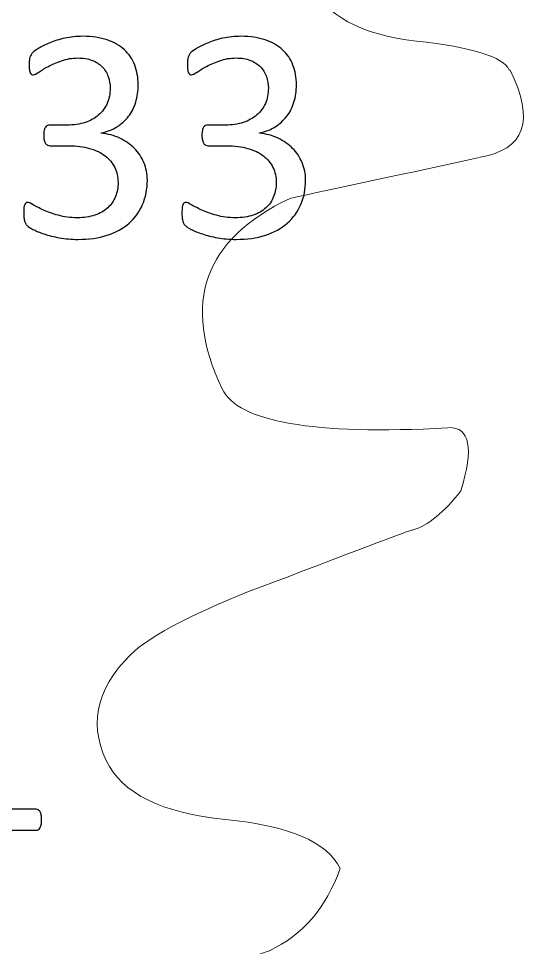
# Model space of a CAD drawing. Header units: inches. Extents: x -2.74 to 3.04, y -4.95 to 0.91.
# Drawn here: x 2.6692 to 2.9468, y -1.0732 to -0.5773 of the extents above; entities that cross this region are included whole.
import ezdxf

# ---------------------------------------------------------------- set-up
doc = ezdxf.new("R2010")
doc.units = ezdxf.units.IN
doc.header["$MEASUREMENT"] = 0
doc.layers.add('Layer 1', color=7, linetype='Continuous')

msp = doc.modelspace()

# ---------------------------------------------------------------- linework, layer by layer
at = {"layer": 'Layer 1', "color": 1, "lineweight": 9}
for points, knots in [([(2.93119, -0.60473), (2.92783, -0.59766), (2.9113, -0.5925), (2.88159, -0.58925), (2.88159, -0.58925), (2.85188, -0.58601), (2.83283, -0.57554), (2.82444, -0.55786), (2.82444, -0.55786), (2.81101, -0.52956), (2.81845, -0.50869), (2.84675, -0.49527), (2.84675, -0.49527), (2.84675, -0.49527), (2.94676, -0.48683), (2.94676, -0.48683)], [0, 0, 0, 0, 0.25, 0.25, 0.25, 0.25, 0.5, 0.5, 0.5, 0.5, 0.75, 0.75, 0.75, 0.75, 1, 1, 1, 1]), ([(2.89833, -0.79583), (2.82644, -0.7996), (2.7863, -0.79264), (2.77791, -0.77495), (2.77791, -0.77495), (2.75609, -0.72896), (2.76818, -0.69506), (2.81417, -0.67324), (2.81417, -0.67324), (2.81417, -0.67324), (2.84759, -0.66606), (2.91444, -0.65167)], [0, 0, 0, 0, 0.333333, 0.333333, 0.333333, 0.333333, 0.666667, 0.666667, 0.666667, 0.666667, 1, 1, 1, 1]), ([(2.89882, -0.79561), (2.9102, -0.79544), (2.91237, -0.8067), (2.9053, -0.82939), (2.9053, -0.82939), (2.89649, -0.84094), (2.88784, -0.84796), (2.87935, -0.85041)], [0, 0, 0, 0, 0.5, 0.5, 0.5, 0.5, 1, 1, 1, 1]), ([(2.71281, -1.25438), (2.64799, -1.25479), (2.61139, -1.24614), (2.603, -1.22846), (2.603, -1.22846), (2.59125, -1.2037), (2.59697, -1.18148), (2.62014, -1.16182), (2.62014, -1.16182), (2.64332, -1.14215), (2.67697, -1.12403), (2.7211, -1.10743), (2.7211, -1.10743), (2.77938, -1.08411), (2.80675, -1.0733), (2.80322, -1.07497), (2.80322, -1.07497), (2.8209, -1.06658), (2.83347, -1.05196), (2.84091, -1.03109), (2.84091, -1.03109), (2.83419, -1.01694), (2.8138, -1.0082), (2.77971, -1.00487), (2.77971, -1.00487), (2.74563, -1.00153), (2.72439, -0.99102), (2.716, -0.97333), (2.716, -0.97333), (2.70593, -0.95211), (2.7116, -0.93209), (2.733, -0.91326), (2.733, -0.91326), (2.74902, -0.90133), (2.77555, -0.88875), (2.8126, -0.8755), (2.8126, -0.8755), (2.86027, -0.85722), (2.88233, -0.84892), (2.8788, -0.8506)], [0, 0, 0, 0, 0.1, 0.1, 0.1, 0.1, 0.2, 0.2, 0.2, 0.2, 0.3, 0.3, 0.3, 0.3, 0.4, 0.4, 0.4, 0.4, 0.5, 0.5, 0.5, 0.5, 0.6, 0.6, 0.6, 0.6, 0.7, 0.7, 0.7, 0.7, 0.8, 0.8, 0.8, 0.8, 0.9, 0.9, 0.9, 0.9, 1, 1, 1, 1])]:
    msp.add_open_spline(points, degree=3, knots=knots, dxfattribs=at)
at = {"layer": 'Layer 1'}
for points, knots in [([(2.73797, -0.6635), (2.73797, -0.66833), (2.73711, -0.67269), (2.73544, -0.67655), (2.73544, -0.67655), (2.73374, -0.68044), (2.73133, -0.68377), (2.72819, -0.68652), (2.72819, -0.68652), (2.72505, -0.6893), (2.72116, -0.69141), (2.71655, -0.69291), (2.71655, -0.69291), (2.71194, -0.69441), (2.70674, -0.69516), (2.70094, -0.69516), (2.70094, -0.69516), (2.69741, -0.69516), (2.69411, -0.69485), (2.69105, -0.6943), (2.69105, -0.6943), (2.68797, -0.69372), (2.68524, -0.69305), (2.68286, -0.69227), (2.68286, -0.69227), (2.68047, -0.69147), (2.6785, -0.69066), (2.67691, -0.68983), (2.67691, -0.68983), (2.67536, -0.68897), (2.67436, -0.68839), (2.67397, -0.688), (2.67397, -0.688), (2.67355, -0.68761), (2.67324, -0.68724), (2.67302, -0.68686), (2.67302, -0.68686), (2.6728, -0.68647), (2.67261, -0.68602), (2.67244, -0.68547), (2.67244, -0.68547), (2.67227, -0.68491), (2.67216, -0.68427), (2.67208, -0.68347), (2.67208, -0.68347), (2.672, -0.68269), (2.67197, -0.68172), (2.67197, -0.68058), (2.67197, -0.68058), (2.67197, -0.67863), (2.67216, -0.67727), (2.67252, -0.67652), (2.67252, -0.67652), (2.67291, -0.67574), (2.67344, -0.67539), (2.67416, -0.67539), (2.67416, -0.67539), (2.67463, -0.67539), (2.67561, -0.6758), (2.67705, -0.67669), (2.67705, -0.67669), (2.6785, -0.67755), (2.68033, -0.6785), (2.68258, -0.6795), (2.68258, -0.6795), (2.68483, -0.6805), (2.68747, -0.68144), (2.69047, -0.6823), (2.69047, -0.6823), (2.6935, -0.68316), (2.69683, -0.68361), (2.70052, -0.68361), (2.70052, -0.68361), (2.70411, -0.68361), (2.70724, -0.68313), (2.70997, -0.68222), (2.70997, -0.68222), (2.71269, -0.6813), (2.71497, -0.68), (2.7168, -0.6783), (2.7168, -0.6783), (2.71863, -0.67663), (2.72002, -0.67463), (2.72094, -0.67233), (2.72094, -0.67233), (2.72188, -0.67002), (2.72233, -0.66752), (2.72233, -0.6648), (2.72233, -0.6648), (2.72233, -0.6618), (2.72174, -0.65913), (2.72058, -0.65674), (2.72058, -0.65674), (2.71941, -0.65436), (2.71772, -0.6523), (2.71547, -0.65055), (2.71547, -0.65055), (2.71322, -0.64883), (2.71044, -0.6475), (2.70716, -0.64658), (2.70716, -0.64658), (2.70389, -0.64563), (2.70013, -0.64519), (2.69597, -0.64519), (2.69597, -0.64519), (2.69597, -0.64519), (2.68597, -0.64519), (2.68597, -0.64519), (2.68597, -0.64519), (2.68552, -0.64519), (2.68511, -0.64508), (2.68469, -0.64491), (2.68469, -0.64491), (2.6843, -0.64472), (2.68394, -0.64441), (2.68363, -0.64397), (2.68363, -0.64397), (2.68333, -0.64352), (2.68311, -0.64297), (2.68291, -0.64224), (2.68291, -0.64224), (2.68272, -0.64155), (2.68263, -0.64063), (2.68263, -0.6395), (2.68263, -0.6395), (2.68263, -0.63847), (2.68269, -0.63761), (2.68286, -0.63691), (2.68286, -0.63691), (2.68302, -0.63624), (2.68324, -0.63572), (2.68355, -0.6353), (2.68355, -0.6353), (2.68386, -0.63489), (2.68419, -0.63458), (2.68458, -0.63441), (2.68458, -0.63441), (2.68497, -0.63422), (2.68539, -0.63411), (2.68589, -0.63411), (2.68589, -0.63411), (2.68589, -0.63411), (2.69508, -0.63411), (2.69508, -0.63411), (2.69508, -0.63411), (2.69866, -0.63411), (2.70185, -0.63366), (2.70472, -0.63274), (2.70472, -0.63274), (2.70755, -0.6318), (2.70997, -0.6305), (2.71197, -0.62874), (2.71197, -0.62874), (2.71394, -0.62702), (2.71547, -0.62494), (2.71652, -0.62252), (2.71652, -0.62252), (2.71758, -0.62011), (2.71811, -0.61741), (2.71811, -0.61441), (2.71811, -0.61441), (2.71811, -0.61224), (2.71774, -0.61019), (2.71705, -0.60819), (2.71705, -0.60819), (2.71633, -0.60622), (2.71527, -0.6045), (2.71389, -0.60302), (2.71389, -0.60302), (2.71247, -0.60158), (2.71066, -0.60041), (2.70847, -0.59958), (2.70847, -0.59958), (2.70627, -0.59872), (2.70372, -0.5983), (2.70085, -0.5983), (2.70085, -0.5983), (2.69772, -0.5983), (2.69483, -0.59878), (2.69219, -0.59974), (2.69219, -0.59974), (2.68955, -0.60069), (2.68722, -0.60169), (2.68513, -0.60278), (2.68513, -0.60278), (2.68308, -0.60389), (2.68139, -0.60489), (2.68002, -0.60583), (2.68002, -0.60583), (2.67866, -0.6068), (2.67772, -0.60728), (2.67716, -0.60728), (2.67716, -0.60728), (2.6768, -0.60728), (2.67644, -0.60719), (2.67616, -0.60705), (2.67616, -0.60705), (2.67586, -0.60691), (2.67561, -0.60666), (2.67541, -0.60624), (2.67541, -0.60624), (2.67522, -0.60583), (2.67511, -0.60528), (2.67502, -0.60452), (2.67502, -0.60452), (2.67494, -0.6038), (2.67489, -0.60283), (2.67489, -0.60163), (2.67489, -0.60163), (2.67489, -0.60083), (2.67491, -0.60011), (2.67497, -0.5995), (2.67497, -0.5995), (2.67502, -0.59886), (2.67513, -0.59833), (2.6753, -0.59786), (2.6753, -0.59786), (2.67547, -0.59741), (2.67566, -0.59697), (2.67586, -0.59661), (2.67586, -0.59661), (2.67608, -0.59622), (2.67644, -0.59578), (2.67697, -0.59524), (2.67697, -0.59524), (2.67747, -0.59474), (2.67852, -0.594), (2.68011, -0.59302), (2.68011, -0.59302), (2.68166, -0.59205), (2.68361, -0.59108), (2.68591, -0.59013), (2.68591, -0.59013), (2.68822, -0.58919), (2.69089, -0.58839), (2.69389, -0.58772), (2.69389, -0.58772), (2.69691, -0.58708), (2.70013, -0.58674), (2.70361, -0.58674), (2.70361, -0.58674), (2.7085, -0.58674), (2.71277, -0.58739), (2.71647, -0.58863), (2.71647, -0.58863), (2.72016, -0.58989), (2.72324, -0.59163), (2.72572, -0.59391), (2.72572, -0.59391), (2.72819, -0.59619), (2.73002, -0.59891), (2.73124, -0.60211), (2.73124, -0.60211), (2.73247, -0.60528), (2.73308, -0.60878), (2.73308, -0.61263), (2.73308, -0.61263), (2.73308, -0.61594), (2.73263, -0.61902), (2.73177, -0.62186), (2.73177, -0.62186), (2.73091, -0.62472), (2.72963, -0.62724), (2.72794, -0.62944), (2.72794, -0.62944), (2.72627, -0.63163), (2.72422, -0.6335), (2.72177, -0.63505), (2.72177, -0.63505), (2.71933, -0.63661), (2.7165, -0.63766), (2.7133, -0.63827), (2.7133, -0.63827), (2.7133, -0.63827), (2.7133, -0.63844), (2.7133, -0.63844), (2.7133, -0.63844), (2.71694, -0.6388), (2.72027, -0.63972), (2.72327, -0.64116), (2.72327, -0.64116), (2.72627, -0.64261), (2.72888, -0.64441), (2.73105, -0.64658), (2.73105, -0.64658), (2.73322, -0.64874), (2.73491, -0.65127), (2.73613, -0.65419), (2.73613, -0.65419), (2.73735, -0.65708), (2.73797, -0.66019), (2.73797, -0.6635)], [0, 0, 0, 0, 0.013699, 0.013699, 0.013699, 0.013699, 0.027397, 0.027397, 0.027397, 0.027397, 0.041096, 0.041096, 0.041096, 0.041096, 0.054795, 0.054795, 0.054795, 0.054795, 0.068493, 0.068493, 0.068493, 0.068493, 0.082192, 0.082192, 0.082192, 0.082192, 0.09589, 0.09589, 0.09589, 0.09589, 0.109589, 0.109589, 0.109589, 0.109589, 0.123288, 0.123288, 0.123288, 0.123288, 0.136986, 0.136986, 0.136986, 0.136986, 0.150685, 0.150685, 0.150685, 0.150685, 0.164384, 0.164384, 0.164384, 0.164384, 0.178082, 0.178082, 0.178082, 0.178082, 0.191781, 0.191781, 0.191781, 0.191781, 0.205479, 0.205479, 0.205479, 0.205479, 0.219178, 0.219178, 0.219178, 0.219178, 0.232877, 0.232877, 0.232877, 0.232877, 0.246575, 0.246575, 0.246575, 0.246575, 0.260274, 0.260274, 0.260274, 0.260274, 0.273973, 0.273973, 0.273973, 0.273973, 0.287671, 0.287671, 0.287671, 0.287671, 0.30137, 0.30137, 0.30137, 0.30137, 0.315068, 0.315068, 0.315068, 0.315068, 0.328767, 0.328767, 0.328767, 0.328767, 0.342466, 0.342466, 0.342466, 0.342466, 0.356164, 0.356164, 0.356164, 0.356164, 0.369863, 0.369863, 0.369863, 0.369863, 0.383562, 0.383562, 0.383562, 0.383562, 0.39726, 0.39726, 0.39726, 0.39726, 0.410959, 0.410959, 0.410959, 0.410959, 0.424658, 0.424658, 0.424658, 0.424658, 0.438356, 0.438356, 0.438356, 0.438356, 0.452055, 0.452055, 0.452055, 0.452055, 0.465753, 0.465753, 0.465753, 0.465753, 0.479452, 0.479452, 0.479452, 0.479452, 0.493151, 0.493151, 0.493151, 0.493151, 0.506849, 0.506849, 0.506849, 0.506849, 0.520548, 0.520548, 0.520548, 0.520548, 0.534247, 0.534247, 0.534247, 0.534247, 0.547945, 0.547945, 0.547945, 0.547945, 0.561644, 0.561644, 0.561644, 0.561644, 0.575342, 0.575342, 0.575342, 0.575342, 0.589041, 0.589041, 0.589041, 0.589041, 0.60274, 0.60274, 0.60274, 0.60274, 0.616438, 0.616438, 0.616438, 0.616438, 0.630137, 0.630137, 0.630137, 0.630137, 0.643836, 0.643836, 0.643836, 0.643836, 0.657534, 0.657534, 0.657534, 0.657534, 0.671233, 0.671233, 0.671233, 0.671233, 0.684932, 0.684932, 0.684932, 0.684932, 0.69863, 0.69863, 0.69863, 0.69863, 0.712329, 0.712329, 0.712329, 0.712329, 0.726027, 0.726027, 0.726027, 0.726027, 0.739726, 0.739726, 0.739726, 0.739726, 0.753425, 0.753425, 0.753425, 0.753425, 0.767123, 0.767123, 0.767123, 0.767123, 0.780822, 0.780822, 0.780822, 0.780822, 0.794521, 0.794521, 0.794521, 0.794521, 0.808219, 0.808219, 0.808219, 0.808219, 0.821918, 0.821918, 0.821918, 0.821918, 0.835616, 0.835616, 0.835616, 0.835616, 0.849315, 0.849315, 0.849315, 0.849315, 0.863014, 0.863014, 0.863014, 0.863014, 0.876712, 0.876712, 0.876712, 0.876712, 0.890411, 0.890411, 0.890411, 0.890411, 0.90411, 0.90411, 0.90411, 0.90411, 0.917808, 0.917808, 0.917808, 0.917808, 0.931507, 0.931507, 0.931507, 0.931507, 0.945205, 0.945205, 0.945205, 0.945205, 0.958904, 0.958904, 0.958904, 0.958904, 0.972603, 0.972603, 0.972603, 0.972603, 0.986301, 0.986301, 0.986301, 0.986301, 1, 1, 1, 1]), ([(2.82244, -0.6635), (2.82244, -0.66833), (2.82158, -0.67269), (2.81991, -0.67655), (2.81991, -0.67655), (2.81822, -0.68044), (2.8158, -0.68377), (2.81266, -0.68652), (2.81266, -0.68652), (2.80952, -0.6893), (2.80563, -0.69141), (2.80102, -0.69291), (2.80102, -0.69291), (2.79641, -0.69441), (2.79122, -0.69516), (2.78541, -0.69516), (2.78541, -0.69516), (2.78189, -0.69516), (2.77858, -0.69485), (2.77552, -0.6943), (2.77552, -0.6943), (2.77244, -0.69372), (2.76972, -0.69305), (2.76733, -0.69227), (2.76733, -0.69227), (2.76494, -0.69147), (2.76297, -0.69066), (2.76139, -0.68983), (2.76139, -0.68983), (2.75983, -0.68897), (2.75883, -0.68839), (2.75844, -0.688), (2.75844, -0.688), (2.75802, -0.68761), (2.75772, -0.68724), (2.7575, -0.68686), (2.7575, -0.68686), (2.75727, -0.68647), (2.75708, -0.68602), (2.75691, -0.68547), (2.75691, -0.68547), (2.75674, -0.68491), (2.75663, -0.68427), (2.75655, -0.68347), (2.75655, -0.68347), (2.75647, -0.68269), (2.75644, -0.68172), (2.75644, -0.68058), (2.75644, -0.68058), (2.75644, -0.67863), (2.75663, -0.67727), (2.757, -0.67652), (2.757, -0.67652), (2.75739, -0.67574), (2.75791, -0.67539), (2.75863, -0.67539), (2.75863, -0.67539), (2.75911, -0.67539), (2.76008, -0.6758), (2.76152, -0.67669), (2.76152, -0.67669), (2.76297, -0.67755), (2.7648, -0.6785), (2.76705, -0.6795), (2.76705, -0.6795), (2.7693, -0.6805), (2.77194, -0.68144), (2.77494, -0.6823), (2.77494, -0.6823), (2.77797, -0.68316), (2.7813, -0.68361), (2.785, -0.68361), (2.785, -0.68361), (2.78858, -0.68361), (2.79172, -0.68313), (2.79444, -0.68222), (2.79444, -0.68222), (2.79716, -0.6813), (2.79944, -0.68), (2.80127, -0.6783), (2.80127, -0.6783), (2.80311, -0.67663), (2.8045, -0.67463), (2.80541, -0.67233), (2.80541, -0.67233), (2.80635, -0.67002), (2.8068, -0.66752), (2.8068, -0.6648), (2.8068, -0.6648), (2.8068, -0.6618), (2.80622, -0.65913), (2.80505, -0.65674), (2.80505, -0.65674), (2.80389, -0.65436), (2.80219, -0.6523), (2.79994, -0.65055), (2.79994, -0.65055), (2.79769, -0.64883), (2.79491, -0.6475), (2.79163, -0.64658), (2.79163, -0.64658), (2.78836, -0.64563), (2.78461, -0.64519), (2.78044, -0.64519), (2.78044, -0.64519), (2.78044, -0.64519), (2.77044, -0.64519), (2.77044, -0.64519), (2.77044, -0.64519), (2.77, -0.64519), (2.76958, -0.64508), (2.76916, -0.64491), (2.76916, -0.64491), (2.76877, -0.64472), (2.76841, -0.64441), (2.76811, -0.64397), (2.76811, -0.64397), (2.7678, -0.64352), (2.76758, -0.64297), (2.76739, -0.64224), (2.76739, -0.64224), (2.76719, -0.64155), (2.76711, -0.64063), (2.76711, -0.6395), (2.76711, -0.6395), (2.76711, -0.63847), (2.76716, -0.63761), (2.76733, -0.63691), (2.76733, -0.63691), (2.7675, -0.63624), (2.76772, -0.63572), (2.76802, -0.6353), (2.76802, -0.6353), (2.76833, -0.63489), (2.76866, -0.63458), (2.76905, -0.63441), (2.76905, -0.63441), (2.76944, -0.63422), (2.76986, -0.63411), (2.77036, -0.63411), (2.77036, -0.63411), (2.77036, -0.63411), (2.77955, -0.63411), (2.77955, -0.63411), (2.77955, -0.63411), (2.78313, -0.63411), (2.78633, -0.63366), (2.78919, -0.63274), (2.78919, -0.63274), (2.79202, -0.6318), (2.79444, -0.6305), (2.79644, -0.62874), (2.79644, -0.62874), (2.79841, -0.62702), (2.79994, -0.62494), (2.801, -0.62252), (2.801, -0.62252), (2.80205, -0.62011), (2.80258, -0.61741), (2.80258, -0.61441), (2.80258, -0.61441), (2.80258, -0.61224), (2.80222, -0.61019), (2.80152, -0.60819), (2.80152, -0.60819), (2.8008, -0.60622), (2.79974, -0.6045), (2.79836, -0.60302), (2.79836, -0.60302), (2.79694, -0.60158), (2.79513, -0.60041), (2.79294, -0.59958), (2.79294, -0.59958), (2.79074, -0.59872), (2.78819, -0.5983), (2.78533, -0.5983), (2.78533, -0.5983), (2.78219, -0.5983), (2.7793, -0.59878), (2.77666, -0.59974), (2.77666, -0.59974), (2.77402, -0.60069), (2.77169, -0.60169), (2.76961, -0.60278), (2.76961, -0.60278), (2.76755, -0.60389), (2.76586, -0.60489), (2.7645, -0.60583), (2.7645, -0.60583), (2.76313, -0.6068), (2.76219, -0.60728), (2.76163, -0.60728), (2.76163, -0.60728), (2.76127, -0.60728), (2.76091, -0.60719), (2.76063, -0.60705), (2.76063, -0.60705), (2.76033, -0.60691), (2.76008, -0.60666), (2.75989, -0.60624), (2.75989, -0.60624), (2.75969, -0.60583), (2.75958, -0.60528), (2.7595, -0.60452), (2.7595, -0.60452), (2.75941, -0.6038), (2.75936, -0.60283), (2.75936, -0.60163), (2.75936, -0.60163), (2.75936, -0.60083), (2.75939, -0.60011), (2.75944, -0.5995), (2.75944, -0.5995), (2.7595, -0.59886), (2.75961, -0.59833), (2.75977, -0.59786), (2.75977, -0.59786), (2.75994, -0.59741), (2.76013, -0.59697), (2.76033, -0.59661), (2.76033, -0.59661), (2.76055, -0.59622), (2.76091, -0.59578), (2.76144, -0.59524), (2.76144, -0.59524), (2.76194, -0.59474), (2.763, -0.594), (2.76458, -0.59302), (2.76458, -0.59302), (2.76613, -0.59205), (2.76808, -0.59108), (2.77039, -0.59013), (2.77039, -0.59013), (2.77269, -0.58919), (2.77536, -0.58839), (2.77836, -0.58772), (2.77836, -0.58772), (2.78139, -0.58708), (2.78461, -0.58674), (2.78808, -0.58674), (2.78808, -0.58674), (2.79297, -0.58674), (2.79724, -0.58739), (2.80094, -0.58863), (2.80094, -0.58863), (2.80463, -0.58989), (2.80772, -0.59163), (2.81019, -0.59391), (2.81019, -0.59391), (2.81266, -0.59619), (2.8145, -0.59891), (2.81572, -0.60211), (2.81572, -0.60211), (2.81694, -0.60528), (2.81755, -0.60878), (2.81755, -0.61263), (2.81755, -0.61263), (2.81755, -0.61594), (2.81711, -0.61902), (2.81624, -0.62186), (2.81624, -0.62186), (2.81539, -0.62472), (2.81411, -0.62724), (2.81241, -0.62944), (2.81241, -0.62944), (2.81074, -0.63163), (2.80869, -0.6335), (2.80624, -0.63505), (2.80624, -0.63505), (2.8038, -0.63661), (2.80097, -0.63766), (2.79777, -0.63827), (2.79777, -0.63827), (2.79777, -0.63827), (2.79777, -0.63844), (2.79777, -0.63844), (2.79777, -0.63844), (2.80141, -0.6388), (2.80474, -0.63972), (2.80774, -0.64116), (2.80774, -0.64116), (2.81074, -0.64261), (2.81335, -0.64441), (2.81552, -0.64658), (2.81552, -0.64658), (2.81769, -0.64874), (2.81939, -0.65127), (2.82061, -0.65419), (2.82061, -0.65419), (2.82183, -0.65708), (2.82244, -0.66019), (2.82244, -0.6635)], [0, 0, 0, 0, 0.013699, 0.013699, 0.013699, 0.013699, 0.027397, 0.027397, 0.027397, 0.027397, 0.041096, 0.041096, 0.041096, 0.041096, 0.054795, 0.054795, 0.054795, 0.054795, 0.068493, 0.068493, 0.068493, 0.068493, 0.082192, 0.082192, 0.082192, 0.082192, 0.09589, 0.09589, 0.09589, 0.09589, 0.109589, 0.109589, 0.109589, 0.109589, 0.123288, 0.123288, 0.123288, 0.123288, 0.136986, 0.136986, 0.136986, 0.136986, 0.150685, 0.150685, 0.150685, 0.150685, 0.164384, 0.164384, 0.164384, 0.164384, 0.178082, 0.178082, 0.178082, 0.178082, 0.191781, 0.191781, 0.191781, 0.191781, 0.205479, 0.205479, 0.205479, 0.205479, 0.219178, 0.219178, 0.219178, 0.219178, 0.232877, 0.232877, 0.232877, 0.232877, 0.246575, 0.246575, 0.246575, 0.246575, 0.260274, 0.260274, 0.260274, 0.260274, 0.273973, 0.273973, 0.273973, 0.273973, 0.287671, 0.287671, 0.287671, 0.287671, 0.30137, 0.30137, 0.30137, 0.30137, 0.315068, 0.315068, 0.315068, 0.315068, 0.328767, 0.328767, 0.328767, 0.328767, 0.342466, 0.342466, 0.342466, 0.342466, 0.356164, 0.356164, 0.356164, 0.356164, 0.369863, 0.369863, 0.369863, 0.369863, 0.383562, 0.383562, 0.383562, 0.383562, 0.39726, 0.39726, 0.39726, 0.39726, 0.410959, 0.410959, 0.410959, 0.410959, 0.424658, 0.424658, 0.424658, 0.424658, 0.438356, 0.438356, 0.438356, 0.438356, 0.452055, 0.452055, 0.452055, 0.452055, 0.465753, 0.465753, 0.465753, 0.465753, 0.479452, 0.479452, 0.479452, 0.479452, 0.493151, 0.493151, 0.493151, 0.493151, 0.506849, 0.506849, 0.506849, 0.506849, 0.520548, 0.520548, 0.520548, 0.520548, 0.534247, 0.534247, 0.534247, 0.534247, 0.547945, 0.547945, 0.547945, 0.547945, 0.561644, 0.561644, 0.561644, 0.561644, 0.575342, 0.575342, 0.575342, 0.575342, 0.589041, 0.589041, 0.589041, 0.589041, 0.60274, 0.60274, 0.60274, 0.60274, 0.616438, 0.616438, 0.616438, 0.616438, 0.630137, 0.630137, 0.630137, 0.630137, 0.643836, 0.643836, 0.643836, 0.643836, 0.657534, 0.657534, 0.657534, 0.657534, 0.671233, 0.671233, 0.671233, 0.671233, 0.684932, 0.684932, 0.684932, 0.684932, 0.69863, 0.69863, 0.69863, 0.69863, 0.712329, 0.712329, 0.712329, 0.712329, 0.726027, 0.726027, 0.726027, 0.726027, 0.739726, 0.739726, 0.739726, 0.739726, 0.753425, 0.753425, 0.753425, 0.753425, 0.767123, 0.767123, 0.767123, 0.767123, 0.780822, 0.780822, 0.780822, 0.780822, 0.794521, 0.794521, 0.794521, 0.794521, 0.808219, 0.808219, 0.808219, 0.808219, 0.821918, 0.821918, 0.821918, 0.821918, 0.835616, 0.835616, 0.835616, 0.835616, 0.849315, 0.849315, 0.849315, 0.849315, 0.863014, 0.863014, 0.863014, 0.863014, 0.876712, 0.876712, 0.876712, 0.876712, 0.890411, 0.890411, 0.890411, 0.890411, 0.90411, 0.90411, 0.90411, 0.90411, 0.917808, 0.917808, 0.917808, 0.917808, 0.931507, 0.931507, 0.931507, 0.931507, 0.945205, 0.945205, 0.945205, 0.945205, 0.958904, 0.958904, 0.958904, 0.958904, 0.972603, 0.972603, 0.972603, 0.972603, 0.986301, 0.986301, 0.986301, 0.986301, 1, 1, 1, 1]), ([(2.68154, -1.00513), (2.68154, -1.00616), (2.68145, -1.00702), (2.68128, -1.00774), (2.68128, -1.00774), (2.68112, -1.00844), (2.68089, -1.009), (2.68065, -1.00944), (2.68065, -1.00944), (2.68037, -1.00988), (2.68006, -1.01019), (2.6797, -1.01038), (2.6797, -1.01038), (2.67934, -1.01058), (2.67898, -1.01066), (2.67859, -1.01066), (2.67859, -1.01066), (2.67859, -1.01066), (2.62359, -1.01066), (2.62359, -1.01066), (2.62359, -1.01066), (2.6232, -1.01066), (2.62287, -1.01058), (2.62254, -1.01038), (2.62254, -1.01038), (2.6222, -1.01019), (2.6219, -1.00988), (2.62159, -1.00944), (2.62159, -1.00944), (2.62128, -1.009), (2.62106, -1.00844), (2.6209, -1.00774), (2.6209, -1.00774), (2.62073, -1.00702), (2.62065, -1.00616), (2.62065, -1.00513), (2.62065, -1.00513), (2.62065, -1.00416), (2.62073, -1.0033), (2.6209, -1.00261), (2.6209, -1.00261), (2.62106, -1.00191), (2.62126, -1.00133), (2.62151, -1.00085), (2.62151, -1.00085), (2.62176, -1.00038), (2.62206, -1.00005), (2.6224, -0.9998), (2.6224, -0.9998), (2.62276, -0.99955), (2.62315, -0.99944), (2.62359, -0.99944), (2.62359, -0.99944), (2.62359, -0.99944), (2.64556, -0.99944), (2.64556, -0.99944), (2.64556, -0.99944), (2.64556, -0.99944), (2.64556, -0.91936), (2.64556, -0.91936), (2.64556, -0.91936), (2.64556, -0.91936), (2.6252, -0.93147), (2.6252, -0.93147), (2.6252, -0.93147), (2.62417, -0.93202), (2.62337, -0.93236), (2.62273, -0.93247), (2.62273, -0.93247), (2.62212, -0.93255), (2.62162, -0.93244), (2.62123, -0.93208), (2.62123, -0.93208), (2.62084, -0.93174), (2.62059, -0.93116), (2.62045, -0.93033), (2.62045, -0.93033), (2.62031, -0.92952), (2.62026, -0.9285), (2.62026, -0.92724), (2.62026, -0.92724), (2.62026, -0.92633), (2.62028, -0.92555), (2.62037, -0.92489), (2.62037, -0.92489), (2.62045, -0.92424), (2.62056, -0.92369), (2.62073, -0.92327), (2.62073, -0.92327), (2.6209, -0.92283), (2.62115, -0.92244), (2.62143, -0.92211), (2.62143, -0.92211), (2.62173, -0.9218), (2.62212, -0.92147), (2.62262, -0.92113), (2.62262, -0.92113), (2.62262, -0.92113), (2.64687, -0.90561), (2.64687, -0.90561), (2.64687, -0.90561), (2.64709, -0.90544), (2.64734, -0.9053), (2.64767, -0.90519), (2.64767, -0.90519), (2.64801, -0.90508), (2.6484, -0.90497), (2.6489, -0.90486), (2.6489, -0.90486), (2.6494, -0.90474), (2.64995, -0.90469), (2.65062, -0.90466), (2.65062, -0.90466), (2.65126, -0.90463), (2.65206, -0.90463), (2.65304, -0.90463), (2.65304, -0.90463), (2.65434, -0.90463), (2.65543, -0.90469), (2.65631, -0.90477), (2.65631, -0.90477), (2.65717, -0.90489), (2.65784, -0.90505), (2.65834, -0.90524), (2.65834, -0.90524), (2.65881, -0.90541), (2.65915, -0.90566), (2.65931, -0.90597), (2.65931, -0.90597), (2.65948, -0.90627), (2.65956, -0.90658), (2.65956, -0.90691), (2.65956, -0.90691), (2.65956, -0.90691), (2.65956, -0.99944), (2.65956, -0.99944), (2.65956, -0.99944), (2.65956, -0.99944), (2.67859, -0.99944), (2.67859, -0.99944), (2.67859, -0.99944), (2.67904, -0.99944), (2.67945, -0.99955), (2.67981, -0.9998), (2.67981, -0.9998), (2.6802, -1.00005), (2.68051, -1.00038), (2.68076, -1.00085), (2.68076, -1.00085), (2.68101, -1.00133), (2.6812, -1.00191), (2.68134, -1.00261), (2.68134, -1.00261), (2.68145, -1.0033), (2.68154, -1.00416), (2.68154, -1.00513)], [0, 0, 0, 0, 0.025641, 0.025641, 0.025641, 0.025641, 0.051282, 0.051282, 0.051282, 0.051282, 0.076923, 0.076923, 0.076923, 0.076923, 0.102564, 0.102564, 0.102564, 0.102564, 0.128205, 0.128205, 0.128205, 0.128205, 0.153846, 0.153846, 0.153846, 0.153846, 0.179487, 0.179487, 0.179487, 0.179487, 0.205128, 0.205128, 0.205128, 0.205128, 0.230769, 0.230769, 0.230769, 0.230769, 0.25641, 0.25641, 0.25641, 0.25641, 0.282051, 0.282051, 0.282051, 0.282051, 0.307692, 0.307692, 0.307692, 0.307692, 0.333333, 0.333333, 0.333333, 0.333333, 0.358974, 0.358974, 0.358974, 0.358974, 0.384615, 0.384615, 0.384615, 0.384615, 0.410256, 0.410256, 0.410256, 0.410256, 0.435897, 0.435897, 0.435897, 0.435897, 0.461538, 0.461538, 0.461538, 0.461538, 0.487179, 0.487179, 0.487179, 0.487179, 0.512821, 0.512821, 0.512821, 0.512821, 0.538462, 0.538462, 0.538462, 0.538462, 0.564103, 0.564103, 0.564103, 0.564103, 0.589744, 0.589744, 0.589744, 0.589744, 0.615385, 0.615385, 0.615385, 0.615385, 0.641026, 0.641026, 0.641026, 0.641026, 0.666667, 0.666667, 0.666667, 0.666667, 0.692308, 0.692308, 0.692308, 0.692308, 0.717949, 0.717949, 0.717949, 0.717949, 0.74359, 0.74359, 0.74359, 0.74359, 0.769231, 0.769231, 0.769231, 0.769231, 0.794872, 0.794872, 0.794872, 0.794872, 0.820513, 0.820513, 0.820513, 0.820513, 0.846154, 0.846154, 0.846154, 0.846154, 0.871795, 0.871795, 0.871795, 0.871795, 0.897436, 0.897436, 0.897436, 0.897436, 0.923077, 0.923077, 0.923077, 0.923077, 0.948718, 0.948718, 0.948718, 0.948718, 0.974359, 0.974359, 0.974359, 0.974359, 1, 1, 1, 1])]:
    msp.add_open_spline(points, degree=3, knots=knots, dxfattribs=at)
at = {"layer": 'Layer 1', "color": 1, "lineweight": 9}
msp.add_open_spline([(2.93149, -0.60449), (2.94521, -0.63178), (2.93965, -0.64744), (2.9148, -0.65144)], degree=3, dxfattribs=at)

doc.saveas('drawing.dxf')
